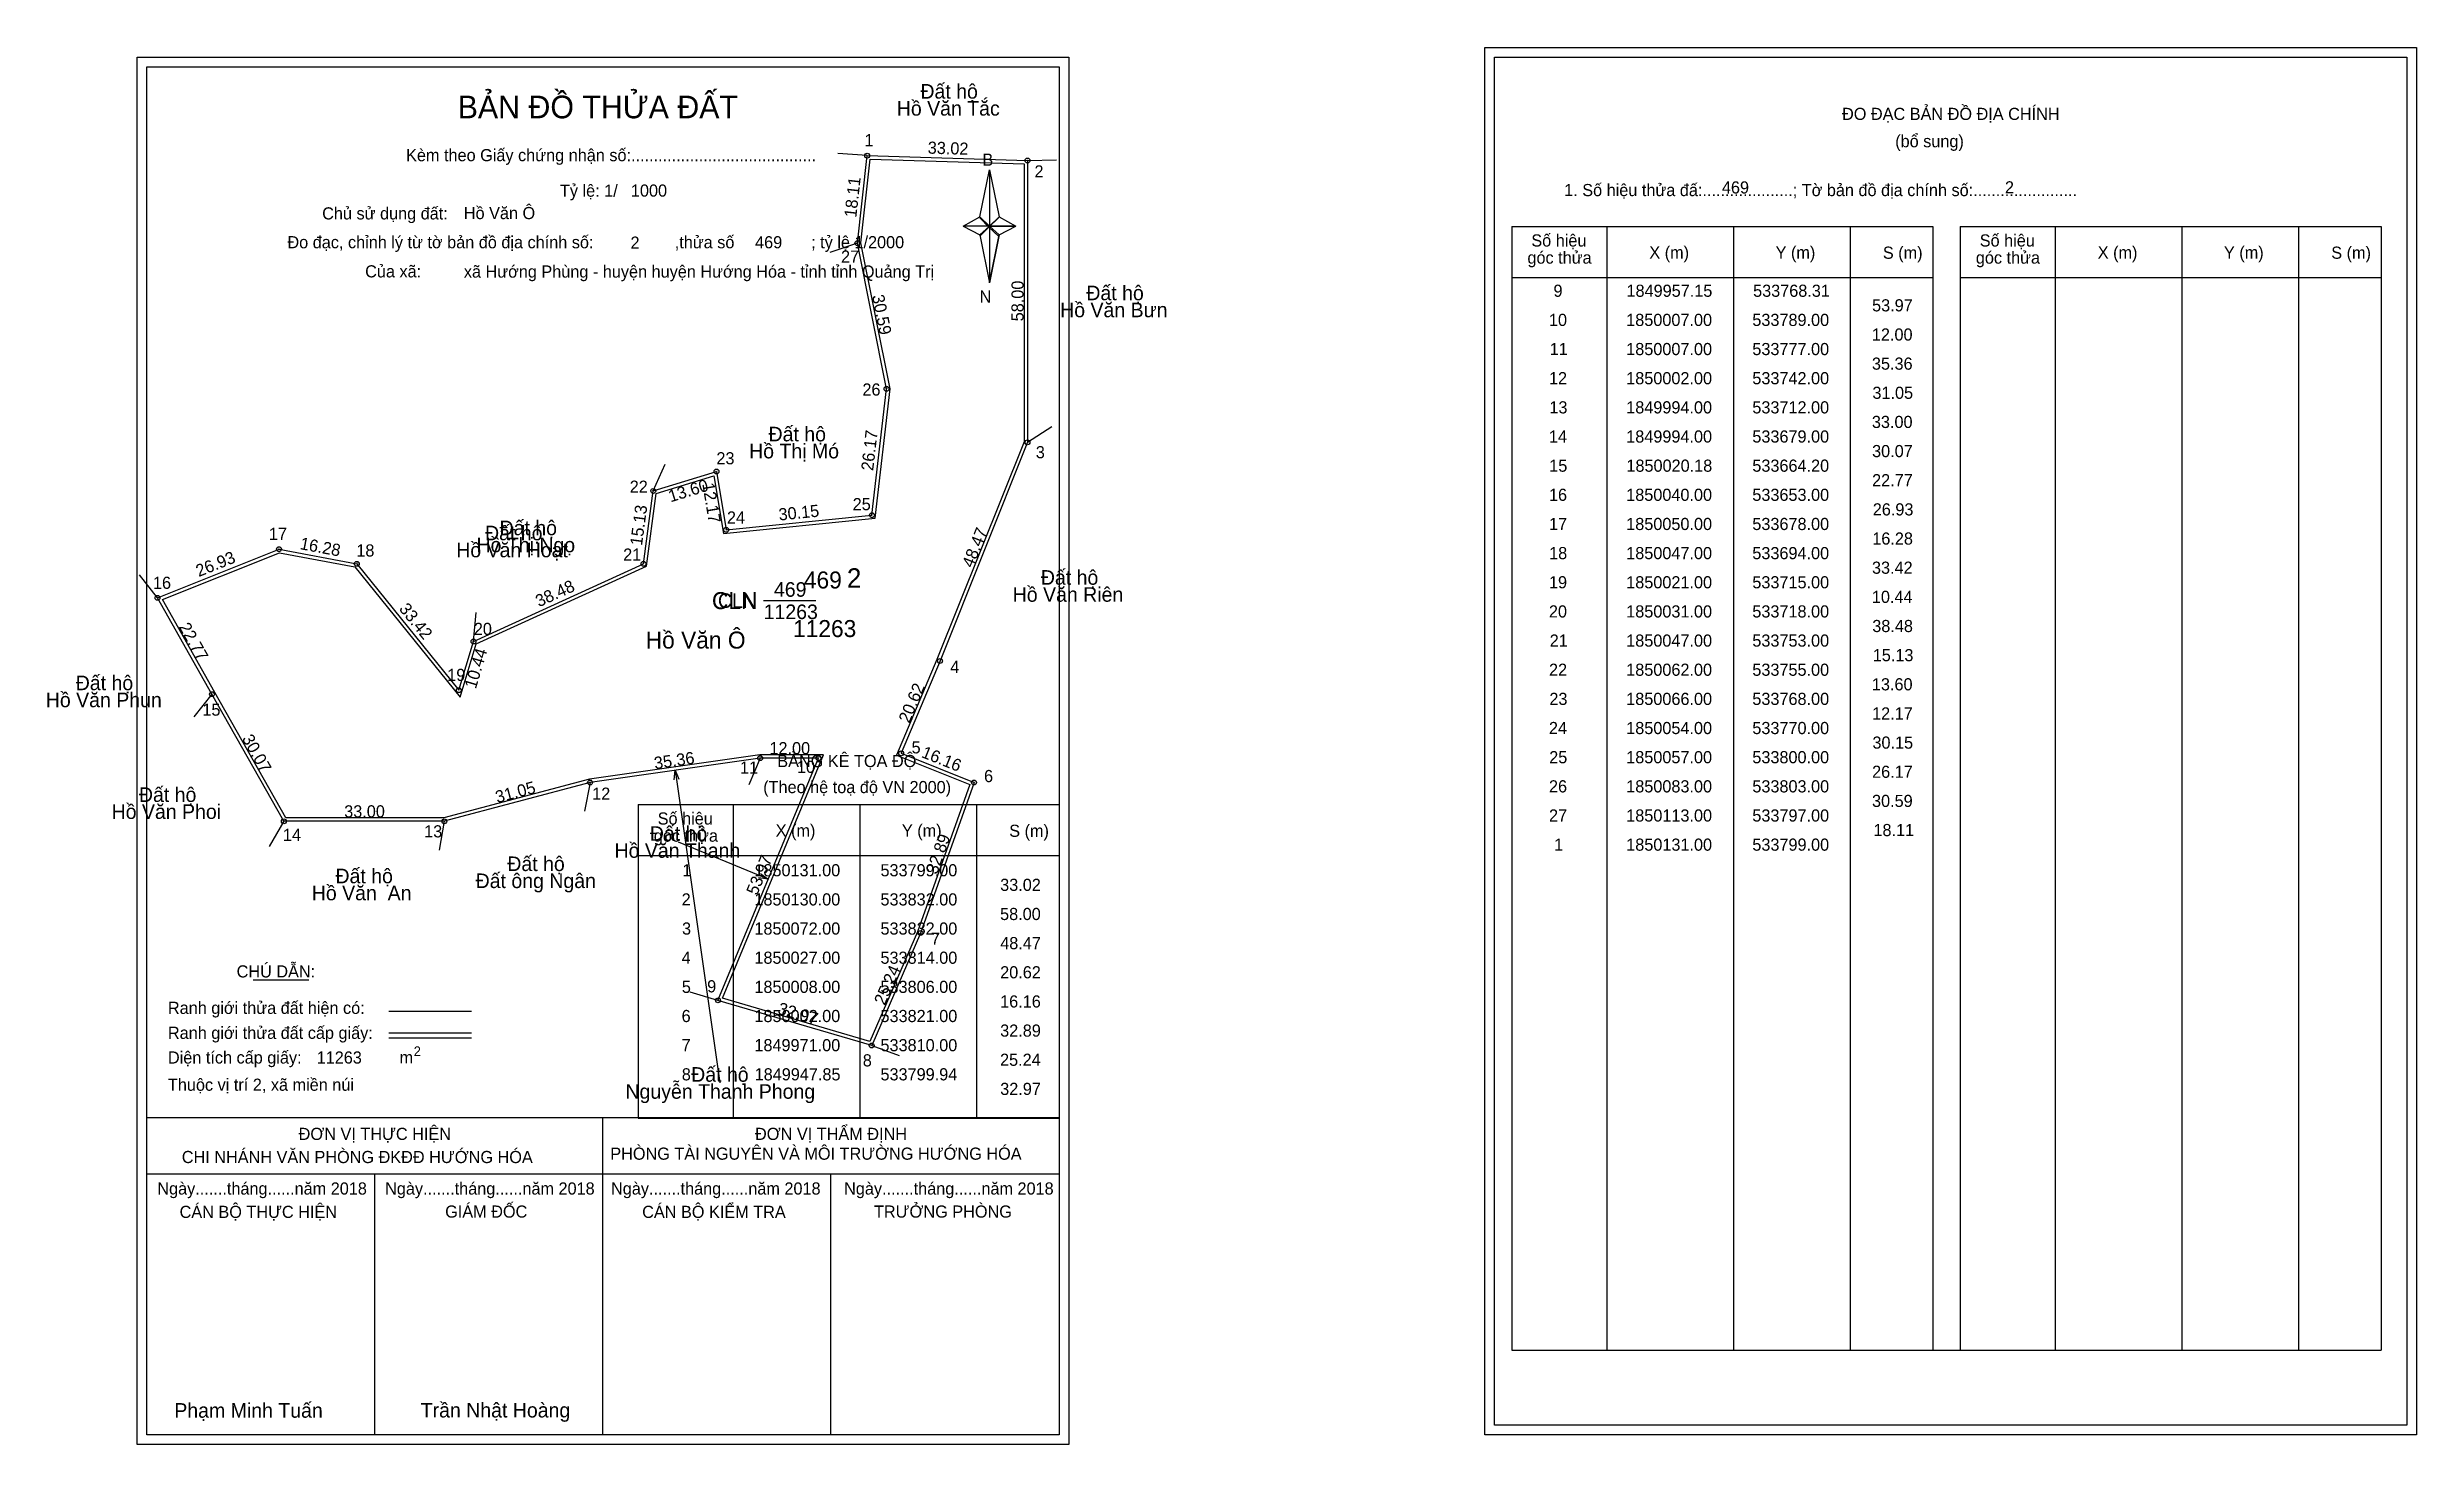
# Model space of a CAD drawing. Extents: x 533630 to 534118, y 1849866 to 1850153.
import ezdxf

# ---------------------------------------------------------------- set-up
doc = ezdxf.new("R2010")
doc.units = 0
for name, color, linetype in [('Level 1', 7, 'Continuous'), ('Level 10', 7, 'Continuous'), ('Level 11', 7, 'Continuous'), ('Level 13', 7, 'Continuous'), ('Level 2', 7, 'Continuous'), ('Level 27', 7, 'Continuous'), ('Level 3', 7, 'Continuous'), ('Level 36', 7, 'Continuous'), ('Level 4', 7, 'Continuous'), ('Level 49', 7, 'Continuous'), ('Level 5', 7, 'Continuous'), ('Level 53', 7, 'Continuous'), ('Level 55', 7, 'Continuous'), ('Level 6', 7, 'Continuous'), ('Level 63', 7, 'Continuous'), ('Level 7', 7, 'Continuous'), ('Level 9', 7, 'Continuous')]:
    doc.layers.add(name, color=color, linetype=linetype)

msp = doc.modelspace()

# ---------------------------------------------------------------- linework, layer by layer
at = {"layer": 'Level 1'}
for p, q in [((533928.12, 1850151.29), (533928.12, 1850151.29)), ((533650.8, 1850149.29), (533650.8, 1850149.29)), ((533822.22, 1850118.41), (533824.19, 1850128.05)), ((533824.19, 1850128.05), (533824.19, 1850116.52)), ((533824.19, 1850128.05), (533826.15, 1850118.41)), ((533818.77, 1850116.52), (533822.22, 1850118.41)), ((533822.22, 1850118.41), (533824.19, 1850116.52)), ((533824.04, 1850116.3), (533822.22, 1850118.19)), ((533824.19, 1850116.52), (533822.22, 1850114.68)), ((533824.04, 1850116.3), (533822.22, 1850114.46)), ((533822.22, 1850114.46), (533824.04, 1850116.3)), ((533826.01, 1850118.19), (533824.04, 1850116.3)), ((533824.04, 1850116.3), (533826.01, 1850118.19)), ((533826.01, 1850114.46), (533824.04, 1850116.3)), ((533826.15, 1850118.41), (533824.19, 1850116.52)), ((533824.19, 1850116.52), (533824.19, 1850104.82)), ((533824.19, 1850116.52), (533829.6, 1850116.52)), ((533824.19, 1850116.52), (533826.15, 1850114.68)), ((533826.15, 1850114.68), (533829.6, 1850116.52)), ((533931.65, 1850116.43), (534018.25, 1850116.43)), ((533951.24, 1849885.17), (533951.24, 1850116.43)), ((533977.31, 1849885.17), (533977.31, 1850116.43)), ((534001.29, 1850116.43), (534001.29, 1849885.17)), ((534018.25, 1850116.43), (534018.25, 1849885.17)), ((534023.91, 1850116.43), (534110.51, 1850116.43)), ((534043.5, 1849885.17), (534043.5, 1850116.43)), ((534069.57, 1849885.17), (534069.57, 1850116.43)), ((534093.54, 1850116.43), (534093.54, 1849885.17)), ((534110.51, 1850116.43), (534110.51, 1849885.17)), ((533822.22, 1850114.68), (533824.19, 1850104.82)), ((533826.15, 1850114.68), (533824.19, 1850104.82)), ((533931.65, 1850105.91), (534018.25, 1850105.91)), ((534023.91, 1850105.91), (534110.51, 1850105.91)), ((533751.89, 1849997.46), (533838.49, 1849997.46)), ((533771.48, 1849932.94), (533771.48, 1849997.46)), ((533797.55, 1849932.94), (533797.55, 1849997.46)), ((533821.52, 1849997.46), (533821.52, 1849932.94)), ((533751.89, 1849986.93), (533838.49, 1849986.93)), ((533672.71, 1849961.35), (533684.12, 1849961.35)), ((533700.58, 1849954.95), (533717.59, 1849954.95)), ((533700.58, 1849950.5), (533717.59, 1849950.5)), ((533700.58, 1849949.41), (533717.59, 1849949.41)), ((533757.62, 1849932.94), (533650.79, 1849932.94)), ((533838.49, 1849932.94), (533733.65, 1849932.94)), ((533744.64, 1849867.71), (533744.64, 1849932.94)), ((533751.89, 1849932.93), (533838.49, 1849932.93)), ((533838.49, 1849921.39), (533650.79, 1849921.39)), ((533697.72, 1849867.71), (533697.72, 1849921.39)), ((533791.57, 1849867.71), (533791.57, 1849921.39)), ((533931.65, 1849885.17), (534110.51, 1849885.17)), ((533838.49, 1849867.71), (533838.49, 1849867.71)), ((534115.82, 1849869.71), (534115.82, 1849869.71))]:
    msp.add_line(p, q, dxfattribs=at)
for points in [[(533822.22, 1850118.41), (533824.19, 1850128.05), (533824.19, 1850116.52)], [(533818.77, 1850116.52), (533822.22, 1850114.68), (533824.19, 1850116.52)], [(533824.19, 1850116.52), (533826.15, 1850118.41), (533829.6, 1850116.52)], [(533824.19, 1850116.52), (533824.19, 1850104.82), (533826.15, 1850114.68)]]:
    msp.add_lwpolyline(points, close=True, dxfattribs=at)
at = {"layer": 'Level 10'}
for points in [[(533797, 1850113), (533799, 1850131), (533832, 1850130), (533832, 1850072), (533814, 1850027), (533806, 1850008), (533821, 1850002), (533810, 1849971), (533799.94, 1849947.85), (533768.31, 1849957.15), (533789, 1850007), (533777, 1850007), (533742, 1850002), (533712, 1849994), (533679, 1849994), (533664.2, 1850020.18), (533653, 1850040), (533678, 1850050), (533694, 1850047), (533715, 1850021), (533718, 1850031), (533753, 1850047), (533755, 1850062), (533768, 1850066), (533770, 1850054), (533800, 1850057), (533803, 1850083)], [(533797.71, 1850113.03), (533799.62, 1850130.28), (533831.3, 1850129.32), (533831.3, 1850072.13), (533813.35, 1850027.27), (533805.08, 1850007.61), (533820.12, 1850001.6), (533809.35, 1849971.26), (533799.54, 1849948.7), (533769.26, 1849957.6), (533790.05, 1850007.7), (533776.95, 1850007.7), (533741.86, 1850002.69), (533711.91, 1849994.7), (533679.41, 1849994.7), (533664.81, 1850020.52), (533654, 1850039.65), (533678.07, 1850049.27), (533693.62, 1850046.36), (533715.29, 1850019.53), (533718.58, 1850030.5), (533753.64, 1850046.52), (533755.63, 1850061.46), (533767.44, 1850065.1), (533769.42, 1850053.24), (533800.63, 1850056.36), (533803.71, 1850083.03)]]:
    msp.add_lwpolyline(points, close=True, dxfattribs=at)
at = {"layer": 'Level 11'}
for centre in [(533799, 1850131), (533832, 1850130), (533797, 1850113), (533797, 1850113), (533803, 1850083), (533832, 1850072), (533755, 1850062), (533768, 1850066), (533800, 1850057), (533770, 1850054), (533678, 1850050), (533694, 1850047), (533753, 1850047), (533653, 1850040), (533718, 1850031), (533814, 1850027), (533664.2, 1850020.18), (533715, 1850021), (533806, 1850008), (533777, 1850007), (533789, 1850007), (533742, 1850002), (533821, 1850002), (533679, 1849994), (533712, 1849994), (533810, 1849971), (533768.31, 1849957.15), (533799.94, 1849947.85)]:
    msp.add_circle(centre, 0.5, dxfattribs=at)
at = {"layer": 'Level 27'}
for p, q in [((533799, 1850131), (533793.01, 1850131.42)), ((533832, 1850130), (533838, 1850130.11)), ((533797, 1850113), (533791.31, 1850111.1)), ((533832, 1850072), (533837.02, 1850075.29)), ((533755, 1850062), (533757.44, 1850067.48)), ((533653, 1850040), (533649.3, 1850044.73)), ((533718, 1850031), (533718.59, 1850036.97)), ((533664.2, 1850020.18), (533660.48, 1850015.47)), ((533777, 1850007), (533774.65, 1850001.48)), ((533742, 1850002), (533740.88, 1849996.11)), ((533679, 1849994), (533675.94, 1849988.84)), ((533712, 1849994), (533710.98, 1849988.09)), ((533768.31, 1849957.15), (533762.56, 1849958.87)), ((533799.94, 1849947.85), (533805.57, 1849945.77))]:
    msp.add_line(p, q, dxfattribs=at)
at = {"layer": 'Level 3'}
for p, q in [((533931.65, 1850116.43), (533931.65, 1849885.17)), ((534023.91, 1850116.43), (534023.91, 1849885.17)), ((533751.89, 1849997.46), (533751.89, 1849932.94))]:
    msp.add_line(p, q, dxfattribs=at)
at = {"layer": 'Level 63'}
for p, q in [((533759.5, 1850004.5), (533768.69, 1849940.15)), ((533778.66, 1849982.07), (533760.18, 1849989.74))]:
    msp.add_line(p, q, dxfattribs=at)
for points in [[(533648.79, 1850151.29), (533840.49, 1850151.29), (533840.49, 1849865.71), (533648.79, 1849865.71)], [(533926.12, 1850153.29), (534117.82, 1850153.29), (534117.82, 1849867.71), (533926.12, 1849867.71)], [(533928.12, 1850151.29), (534115.82, 1850151.29), (534115.82, 1849869.71), (533928.12, 1849869.71)], [(533650.79, 1850149.29), (533838.49, 1850149.29), (533838.49, 1849867.71), (533650.79, 1849867.71)]]:
    msp.add_lwpolyline(points, close=True, dxfattribs=at)
for points in [[(533759.29, 1850002.51), (533759.5, 1850004.5), (533760.25, 1850002.65)], [(533777.05, 1849983.27), (533778.66, 1849982.07), (533776.68, 1849982.37)]]:
    msp.add_lwpolyline(points, dxfattribs=at)
at = {"layer": 'Level 9'}
msp.add_line((533777.7, 1850039.42), (533788.43, 1850039.42), dxfattribs=at)

# ---------------------------------------------------------------- texts
at = {"layer": 'Level 1'}
for s, height, p in [('BẢN ĐỒ THỬA ĐẤT', 4.6657, (533714.76, 1850138.69)), ('ĐO ĐẠC BẢN ĐỒ ĐỊA CHÍNH', 2.5, (533999.6, 1850138.35)), ('(bổ sung)', 2.5, (534010.54, 1850132.73)), ('Kèm theo Giấy chứng nhận số:.........................................', 2.5, (533704.14, 1850129.86)), ('B', 2.5, (533822.73, 1850128.92)), ('1. Số hiệu thửa đấ:....................; Tờ bản đồ địa chính số:.......................', 2.5, (533942.43, 1850122.67)), ('Chủ sử dụng đất:', 2.5, (533686.88, 1850117.87)), ('Đo đạc, chỉnh lý từ tờ bản đồ địa chính số:                  ,thửa số                 ; tỷ lệ 1/2000', 2.5, (533679.73, 1850111.94)), ('góc thửa', 2.5, (533934.87, 1850108.77)), ('Số hiệu', 2.5, (533935.67, 1850112.3)), ('X (m)', 2.5, (533959.95, 1850109.83)), ('Y (m)', 2.5, (533985.93, 1850109.83)), ('S (m)', 2.5, (534008, 1850109.78)), ('góc thửa', 2.5, (534027.13, 1850108.77)), ('Số hiệu', 2.5, (534027.93, 1850112.3)), ('X (m)', 2.5, (534052.21, 1850109.83)), ('Y (m)', 2.5, (534078.18, 1850109.83)), ('S (m)', 2.5, (534100.26, 1850109.78)), ('Của xã:', 2.5, (533695.72, 1850105.94)), ('N', 2.5, (533822.13, 1850100.75)), ('BẢNG KÊ TỌA ĐỘ', 2.5, (533780.52, 1850005.16)), ('(Theo hệ toạ độ VN 2000)', 2.5, (533777.62, 1849999.8)), ('Số hiệu', 2.5, (533755.91, 1849993.33)), ('X (m)', 2.5, (533780.19, 1849990.85)), ('Y (m)', 2.5, (533806.16, 1849990.85)), ('góc thửa', 2.5, (533755.11, 1849989.8)), ('S (m)', 2.5, (533828.24, 1849990.8)), ('CHÚ DẪN:', 2.5, (533669.27, 1849961.86)), ('Ranh giới thửa đất hiện có:', 2.5, (533655.14, 1849954.36)), ('Ranh giới thửa đất cấp giấy:', 2.5, (533655.14, 1849949.22)), ('Diện tích cấp giấy:', 2.5, (533655.14, 1849944.14)), ('m', 2.5, (533702.8, 1849944.16)), ('2', 2, (533705.7, 1849945.67)), ('Thuộc vị trí 2, xã miền núi', 2.5, (533655.14, 1849938.54)), ('ĐƠN VỊ THỰC HIỆN', 2.5, (533682.03, 1849928.42)), ('ĐƠN VỊ THẨM ĐỊNH', 2.5, (533775.93, 1849928.42)), ('CHI NHÁNH VĂN PHÒNG ĐKĐĐ HƯỚNG HÓA', 2.5, (533657.99, 1849923.66)), ('PHÒNG TÀI NGUYÊN VÀ MÔI TRƯỜNG HƯỚNG HÓA', 2.5, (533746.16, 1849924.35)), ('Ngày.......tháng......năm 2018', 2.5, (533652.96, 1849917.18)), ('CÁN BỘ THỰC HIỆN', 2.5, (533657.54, 1849912.37)), ('Ngày.......tháng......năm 2018', 2.5, (533699.83, 1849917.18)), ('GIÁM ĐỐC', 2.5, (533712.18, 1849912.43)), ('Ngày.......tháng......năm 2018', 2.5, (533746.31, 1849917.18)), ('CÁN BỘ KIỂM TRA', 2.5, (533752.72, 1849912.37)), ('Ngày.......tháng......năm 2018', 2.5, (533794.27, 1849917.18)), ('TRƯỞNG PHÒNG', 2.5, (533800.41, 1849912.43)), ('Phạm Minh Tuấn', 3, (533656.45, 1849871.25)), ('Trần Nhật Hoàng', 3, (533707.15, 1849871.3))]:
    msp.add_text(s, height=height, dxfattribs=at).set_placement(p)
at = {"layer": 'Level 11'}
msp.add_text('Tỷ lệ: 1/', height=2.5, dxfattribs=at).set_placement((533735.8, 1850122.55))
at = {"layer": 'Level 13'}
for s, p in [('469', (533779.83, 1850040.22)), ('CLN', (533768.31, 1850037.92)), ('11263', (533777.71, 1850035.62))]:
    msp.add_text(s, height=3, dxfattribs=at).set_placement(p)
at = {"layer": 'Level 2'}
msp.add_text('Hồ Văn Ô', height=3.5, dxfattribs=at).set_placement((533753.44, 1850029.56))
at = {"layer": 'Level 3'}
msp.add_text('CLN', height=3.5, dxfattribs=at).set_placement((533767.07, 1850037.67))
at = {"layer": 'Level 36'}
for s, p in [('Đất hộ', (533809.97, 1850142.74)), ('Hồ Văn Tắc', (533805.11, 1850139.24)), ('Hồ Văn Bưn', (533838.72, 1850097.75)), ('Đất hộ', (533844.11, 1850101.25)), ('Hồ Thị Mó', (533774.72, 1850068.7)), ('Đất hộ', (533778.72, 1850072.2)), ('Hồ Thị Ngọ', (533718.63, 1850049.39)), ('Đất hộ', (533720.39, 1850051.84)), ('Đất hộ', (533723.37, 1850052.89)), ('Hồ Văn Hoạt', (533714.46, 1850048.34)), ('Hồ Văn Riên', (533828.96, 1850039.19)), ('Đất hộ', (533834.75, 1850042.69)), ('Đất hộ', (533636.17, 1850020.99)), ('Hồ Văn Phun', (533630.01, 1850017.49)), ('Đất hộ', (533649.17, 1849997.99)), ('Hồ Văn Phoi', (533643.55, 1849994.49)), ('Hồ Văn Thanh', (533747.03, 1849986.49)), ('Đất hộ', (533754.29, 1849989.99)), ('Đất hộ', (533689.61, 1849981.25)), ('Đất hộ', (533724.97, 1849983.76)), ('Hồ Văn  An', (533684.74, 1849977.75)), ('Đất ông Ngân', (533718.45, 1849980.26)), ('Nguyễn Thanh Phong', (533749.28, 1849936.9)), ('Đất hộ', (533762.8, 1849940.4))]:
    msp.add_text(s, height=3, dxfattribs=at).set_placement(p)
at = {"layer": 'Level 4'}
msp.add_text('469', height=3.5, dxfattribs=at).set_placement((533785.99, 1850041.92))
at = {"layer": 'Level 49'}
for s, rotation, p in [('33.02', 358.2643, (533811.45, 1850131.42)), ('18.11', 83.6598, (533796.77, 1850118.18)), ('30.59', 281.3099, (533799.99, 1850102.15)), ('58.00', 90, (533831.2, 1850096.91)), ('26.17', 83.4181, (533800.24, 1850066.05)), ('13.60', 17.1027, (533758.56, 1850059.64)), ('12.17', 279.4623, (533765.08, 1850063.47)), ('15.13', 82.4054, (533752.68, 1850050.64)), ('30.15', 5.7106, (533780.91, 1850055.89)), ('16.28', 349.3803, (533682.17, 1850050.03)), ('48.47', 68.1986, (533820.74, 1850046.02)), ('26.93', 21.8014, (533661.49, 1850044.26)), ('38.48', 24.5672, (533731.48, 1850038.04)), ('33.42', 308.9275, (533702.56, 1850037.68)), ('22.77', 299.4702, (533657.29, 1850034.03)), ('10.44', 73.3008, (533718.49, 1850021.13)), ('20.62', 67.1663, (533807.68, 1850014.05)), ('30.07', 299.4802, (533670.29, 1850011.03)), ('35.36', 8.1301, (533755.34, 1850004.71)), ('12.00', 360, (533778.91, 1850007.8)), ('16.16', 338.1986, (533810, 1850007.26)), ('31.05', 14.9314, (533722.9, 1849997.73)), ('33.00', 360, (533691.41, 1849994.8)), ('32.89', 70.4633, (533813.38, 1849982.93)), ('53.97', 67.4593, (533776.35, 1849978.62)), ('25.24', 66.5123, (533802.61, 1849955.99)), ('32.97', 343.6154, (533780.44, 1849954.42))]:
    msp.add_text(s, height=2.5, rotation=rotation, dxfattribs=at).set_placement(p)
at = {"layer": 'Level 5'}
msp.add_text('11263', height=3.5, dxfattribs=at).set_placement((533783.76, 1850031.92))
at = {"layer": 'Level 53'}
for s, p in [('9', (533940.23, 1850101.95)), ('1849957.15', (533955.25, 1850101.95)), ('533768.31', (533981.3, 1850101.95)), ('53.97', (534005.78, 1850098.95)), ('10', (533939.29, 1850095.95)), ('1850007.00', (533955.19, 1850095.95)), ('533789.00', (533981.14, 1850095.95)), ('11', (533939.45, 1850089.95)), ('1850007.00', (533955.19, 1850089.95)), ('533777.00', (533981.14, 1850089.95)), ('12.00', (534005.74, 1850092.95)), ('12', (533939.3, 1850083.95)), ('1850002.00', (533955.19, 1850083.95)), ('533742.00', (533981.14, 1850083.95)), ('35.36', (534005.75, 1850086.95)), ('31.05', (534005.85, 1850080.95)), ('13', (533939.38, 1850077.95)), ('1849994.00', (533955.19, 1850077.95)), ('533712.00', (533981.14, 1850077.95)), ('33.00', (534005.74, 1850074.95)), ('14', (533939.29, 1850071.95)), ('1849994.00', (533955.19, 1850071.95)), ('533679.00', (533981.14, 1850071.95)), ('30.07', (534005.78, 1850068.95)), ('15', (533939.35, 1850065.95)), ('1850020.18', (533955.23, 1850065.95)), ('533664.20', (533981.14, 1850065.95)), ('16', (533939.3, 1850059.95)), ('1850040.00', (533955.19, 1850059.95)), ('533653.00', (533981.14, 1850059.95)), ('22.77', (534005.78, 1850062.95)), ('26.93', (534005.92, 1850056.95)), ('17', (533939.31, 1850053.95)), ('1850050.00', (533955.19, 1850053.95)), ('533678.00', (533981.14, 1850053.95)), ('16.28', (534005.82, 1850050.95)), ('18', (533939.33, 1850047.95)), ('1850047.00', (533955.19, 1850047.95)), ('533694.00', (533981.14, 1850047.95)), ('33.42', (534005.76, 1850044.95)), ('19', (533939.3, 1850041.95)), ('1850021.00', (533955.19, 1850041.95)), ('533715.00', (533981.14, 1850041.95)), ('20', (533939.29, 1850035.95)), ('1850031.00', (533955.19, 1850035.95)), ('533718.00', (533981.14, 1850035.95)), ('10.44', (534005.74, 1850038.95)), ('21', (533939.45, 1850029.95)), ('1850047.00', (533955.19, 1850029.95)), ('533753.00', (533981.14, 1850029.95)), ('38.48', (534005.82, 1850032.95)), ('15.13', (534005.92, 1850026.95)), ('22', (533939.3, 1850023.95)), ('1850062.00', (533955.19, 1850023.95)), ('533755.00', (533981.14, 1850023.95)), ('13.60', (534005.74, 1850020.95)), ('23', (533939.38, 1850017.95)), ('1850066.00', (533955.19, 1850017.95)), ('533768.00', (533981.14, 1850017.95)), ('24', (533939.29, 1850011.95)), ('1850054.00', (533955.19, 1850011.95)), ('533770.00', (533981.14, 1850011.95)), ('12.17', (534005.78, 1850014.95)), ('25', (533939.35, 1850005.95)), ('1850057.00', (533955.19, 1850005.95)), ('533800.00', (533981.14, 1850005.95)), ('30.15', (534005.85, 1850008.95)), ('26.17', (534005.78, 1850002.95)), ('26', (533939.3, 1849999.95)), ('1850083.00', (533955.19, 1849999.95)), ('533803.00', (533981.14, 1849999.95)), ('30.59', (534005.77, 1849996.95)), ('27', (533939.31, 1849993.95)), ('1850113.00', (533955.19, 1849993.95)), ('533797.00', (533981.14, 1849993.95)), ('18.11', (534006.06, 1849990.95)), ('1', (533940.37, 1849987.95)), ('1850131.00', (533955.19, 1849987.95)), ('533799.00', (533981.14, 1849987.95)), ('1', (533760.99, 1849982.68)), ('1850131.00', (533775.81, 1849982.68)), ('533799.00', (533801.75, 1849982.68)), ('2', (533760.84, 1849976.68)), ('1850130.00', (533775.81, 1849976.68)), ('533832.00', (533801.75, 1849976.68)), ('33.02', (533826.38, 1849979.68)), ('58.00', (533826.36, 1849973.68)), ('3', (533760.92, 1849970.68)), ('1850072.00', (533775.81, 1849970.68)), ('533832.00', (533801.75, 1849970.68)), ('48.47', (533826.39, 1849967.68)), ('4', (533760.83, 1849964.68)), ('1850027.00', (533775.81, 1849964.68)), ('533814.00', (533801.75, 1849964.68)), ('5', (533760.88, 1849958.68)), ('1850008.00', (533775.81, 1849958.68)), ('533806.00', (533801.75, 1849958.68)), ('20.62', (533826.38, 1849961.68)), ('6', (533760.83, 1849952.68)), ('1850002.00', (533775.81, 1849952.68)), ('533821.00', (533801.75, 1849952.68)), ('16.16', (533826.37, 1849955.68)), ('32.89', (533826.38, 1849949.68)), ('7', (533760.84, 1849946.68)), ('1849971.00', (533775.81, 1849946.68)), ('533810.00', (533801.75, 1849946.68)), ('25.24', (533826.35, 1849943.68)), ('8', (533760.87, 1849940.68)), ('1849947.85', (533775.86, 1849940.68)), ('533799.94', (533801.75, 1849940.68)), ('32.97', (533826.39, 1849937.68))]:
    msp.add_text(s, height=2.5, dxfattribs=at).set_placement(p)
at = {"layer": 'Level 55'}
for s, height, p in [('1', 0.4, (533798.89, 1850131)), ('0', 0.11, (533798.96, 1850130.89)), ('2', 0.4, (533831.86, 1850130)), ('0', 0.11, (533831.96, 1850129.89)), ('0', 0.11, (533831.96, 1850129.89)), ('27', 0.4, (533796.72, 1850113)), ('464', 0.11, (533796.88, 1850112.89)), ('464', 0.11, (533796.88, 1850112.89)), ('26', 0.4, (533802.72, 1850083)), ('464', 0.11, (533802.88, 1850082.89)), ('464', 0.11, (533802.88, 1850082.89)), ('471', 0.11, (533831.89, 1850071.89)), ('3', 0.4, (533831.88, 1850072)), ('0', 0.11, (533831.96, 1850071.89)), ('22', 0.4, (533754.72, 1850062)), ('464', 0.11, (533754.88, 1850061.89)), ('464', 0.11, (533754.88, 1850061.89)), ('0', 0.11, (533754.96, 1850061.89)), ('0', 0.11, (533754.96, 1850061.89)), ('23', 0.4, (533767.73, 1850066)), ('464', 0.11, (533767.88, 1850065.89)), ('464', 0.11, (533767.88, 1850065.89)), ('25', 0.4, (533799.72, 1850057)), ('464', 0.11, (533799.88, 1850056.89)), ('464', 0.11, (533799.88, 1850056.89)), ('24', 0.4, (533769.71, 1850054)), ('464', 0.11, (533769.88, 1850053.89)), ('464', 0.11, (533769.88, 1850053.89)), ('17', 0.4, (533677.72, 1850050)), ('463', 0.11, (533677.88, 1850049.89)), ('18', 0.4, (533693.72, 1850047)), ('21', 0.4, (533752.74, 1850047)), ('463', 0.11, (533693.88, 1850046.89)), ('0', 0.11, (533752.96, 1850046.89)), ('0', 0.11, (533752.96, 1850046.89)), ('16', 0.4, (533652.72, 1850040)), ('463', 0.11, (533652.88, 1850039.89)), ('0', 0.11, (533652.96, 1850039.89)), ('20', 0.4, (533717.72, 1850031)), ('463', 0.11, (533717.88, 1850030.89)), ('0', 0.11, (533717.96, 1850030.89)), ('0', 0.11, (533717.96, 1850030.89)), ('4', 0.4, (533813.86, 1850027)), ('471', 0.11, (533813.89, 1850026.89)), ('15', 0.4, (533663.92, 1850020.18)), ('0', 0.11, (533664.16, 1850020.07)), ('0', 0.11, (533664.16, 1850020.07)), ('19', 0.4, (533714.72, 1850021)), ('463', 0.11, (533714.88, 1850020.89)), ('5', 0.4, (533805.87, 1850008)), ('11', 0.4, (533776.74, 1850007)), ('0', 0.11, (533776.96, 1850006.89)), ('0', 0.11, (533776.96, 1850006.89)), ('10', 0.4, (533788.72, 1850007)), ('0', 0.11, (533788.96, 1850006.89)), ('471', 0.11, (533805.89, 1850007.89)), ('12', 0.4, (533741.72, 1850002)), ('0', 0.11, (533741.96, 1850001.89)), ('0', 0.11, (533741.96, 1850001.89)), ('6', 0.4, (533820.86, 1850002)), ('471', 0.11, (533820.89, 1850001.89)), ('14', 0.4, (533678.71, 1849994)), ('0', 0.11, (533678.96, 1849993.89)), ('0', 0.11, (533678.96, 1849993.89)), ('13', 0.4, (533711.73, 1849994)), ('0', 0.11, (533711.96, 1849993.89)), ('0', 0.11, (533711.96, 1849993.89)), ('7', 0.4, (533809.87, 1849971)), ('471', 0.11, (533809.89, 1849970.89)), ('9', 0.4, (533768.17, 1849957.15)), ('0', 0.11, (533768.27, 1849957.04)), ('0', 0.11, (533768.27, 1849957.04)), ('8', 0.4, (533799.81, 1849947.85)), ('471', 0.11, (533799.83, 1849947.74)), ('0', 0.11, (533799.9, 1849947.74))]:
    msp.add_text(s, height=height, dxfattribs=at).set_placement(p)
at = {"layer": 'Level 6'}
for s, p in [('1000', (533750.4, 1850122.57)), ('469', (533974.88, 1850123.21)), ('2', (534033.12, 1850123.23)), ('Hồ Văn Ô', (533716.02, 1850117.94)), ('2', (533750.32, 1850111.85)), ('469', (533775.95, 1850111.93)), ('xã Hướng Phùng - huyện huyện Hướng Hóa - tỉnh tỉnh Quảng Trị', (533716.03, 1850105.9)), ('11263', (533685.74, 1849944.14))]:
    msp.add_text(s, height=2.5, dxfattribs=at).set_placement(p)
at = {"layer": 'Level 7'}
msp.add_text('2', height=4, dxfattribs=at).set_placement((533794.84, 1850042.08))
at = {"layer": 'Level 9'}
for s, p in [('1', (533798.46, 1850132.95)), ('2', (533833.44, 1850126.51)), ('27', (533793.63, 1850108.98)), ('26', (533798.03, 1850081.62)), ('23', (533767.99, 1850067.47)), ('3', (533833.71, 1850068.72)), ('22', (533750.15, 1850061.62)), ('24', (533770.16, 1850055.29)), ('25', (533796.03, 1850058.03)), ('17', (533675.92, 1850051.93)), ('18', (533693.9, 1850048.5)), ('21', (533748.81, 1850047.65)), ('16', (533652.06, 1850041.84)), ('20', (533718.08, 1850032.35)), ('19', (533712.61, 1850022.89)), ('4', (533816.1, 1850024.53)), ('15', (533662.23, 1850015.74)), ('5', (533808.15, 1850007.98)), ('11', (533772.84, 1850003.8)), ('10', (533784.56, 1850003.97)), ('6', (533823.06, 1850002.07)), ('12', (533742.44, 1849998.44)), ('14', (533678.8, 1849989.97)), ('13', (533707.86, 1849990.69)), ('7', (533812.14, 1849968.58)), ('9', (533766.09, 1849958.79)), ('8', (533798.11, 1849943.56))]:
    msp.add_text(s, height=2.5, dxfattribs=at).set_placement(p)

doc.saveas('drawing.dxf')
